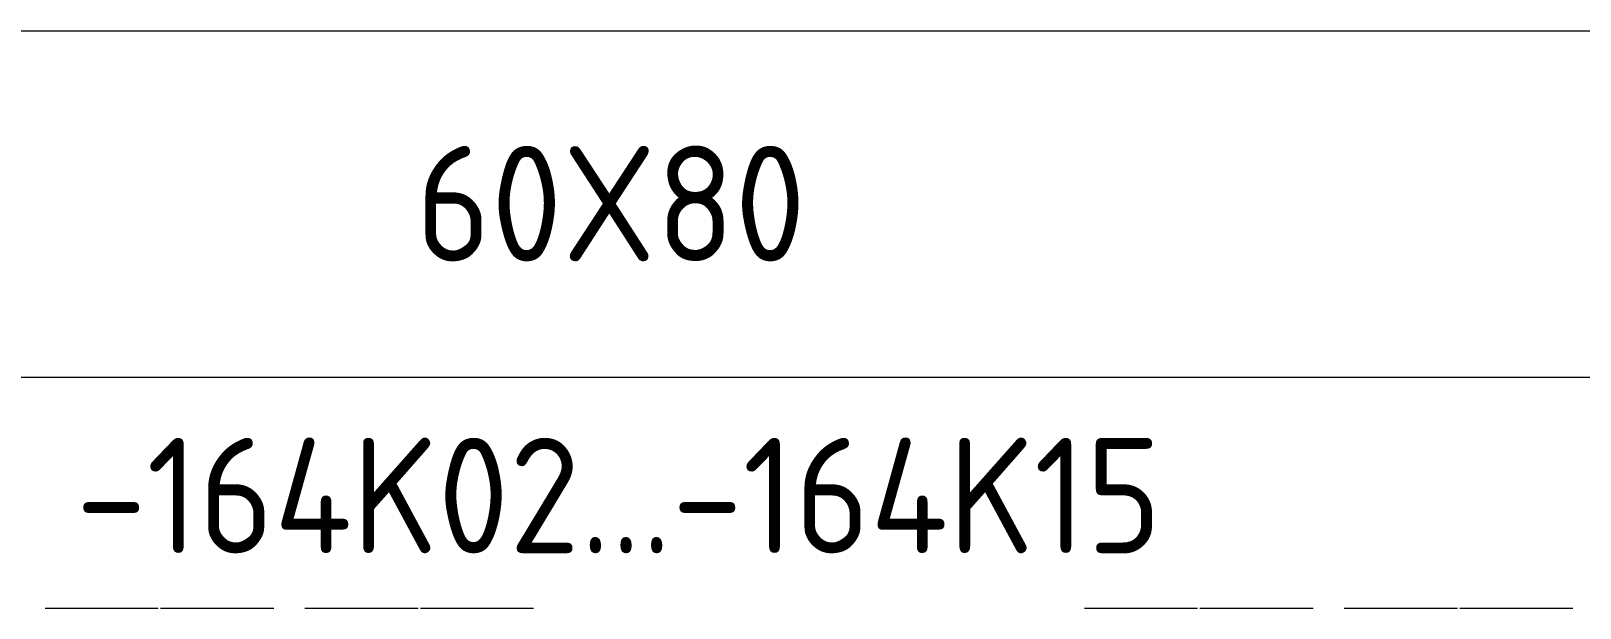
# Model space of a CAD drawing. Header units: millimetres. Extents: x 4137 to 6698, y 1400 to 3585.
# Drawn here: x 6086 to 6354.3, y 2600.8 to 2700.8 of the extents above; entities that cross this region are included whole.
import ezdxf
from ezdxf.enums import TextEntityAlignment as Align

# ---------------------------------------------------------------- set-up
doc = ezdxf.new("R2010")
doc.units = ezdxf.units.MM
doc.layers.add('000-PI-Oprema', color=30, linetype='Continuous', lineweight=5)
doc.layers.add('002-PI-Kabelska kanalica', color=150, linetype='Continuous')
doc.styles.add('PI0', font='isocpeur.ttf', dxfattribs={"width": 0.9})

msp = doc.modelspace()

# ---------------------------------------------------------------- linework, layer by layer
at = {"layer": '000-PI-Oprema', "color": 0, "linetype": 'ByBlock', "lineweight": 0}
for p, q in [((6088.45, 2600.77), (6108.05, 2600.77)), ((6108.45, 2600.77), (6128.05, 2600.77)), ((6133.45, 2600.77), (6153.05, 2600.77)), ((6153.45, 2600.77), (6173.05, 2600.77)), ((6268.45, 2600.77), (6288.05, 2600.77)), ((6288.45, 2600.77), (6308.05, 2600.77)), ((6313.45, 2600.77), (6333.05, 2600.77)), ((6333.45, 2600.77), (6353.05, 2600.77))]:
    msp.add_line(p, q, dxfattribs=at)
at = {"layer": '002-PI-Kabelska kanalica', "color": 0, "linetype": 'ByBlock', "lineweight": 0}
for p, q in [((5878.45, 2700.77), (6493.45, 2700.77)), ((5878.45, 2640.77), (6493.45, 2640.77))]:
    msp.add_line(p, q, dxfattribs=at)

# ---------------------------------------------------------------- texts
at = {"color": 0, "style": 'PI0', "width": 0.9}
msp.add_text('60X80', height=20, dxfattribs=at).set_placement((6152.65, 2660.85))
at = {"color": 0, "linetype": 'ByBlock', "lineweight": 0, "style": 'PI0', "width": 0.9}
msp.add_text('-164K02...-164K15', height=20, dxfattribs=at).set_placement((6187.8, 2620.29), align=Align.MIDDLE)

doc.saveas('drawing.dxf')
